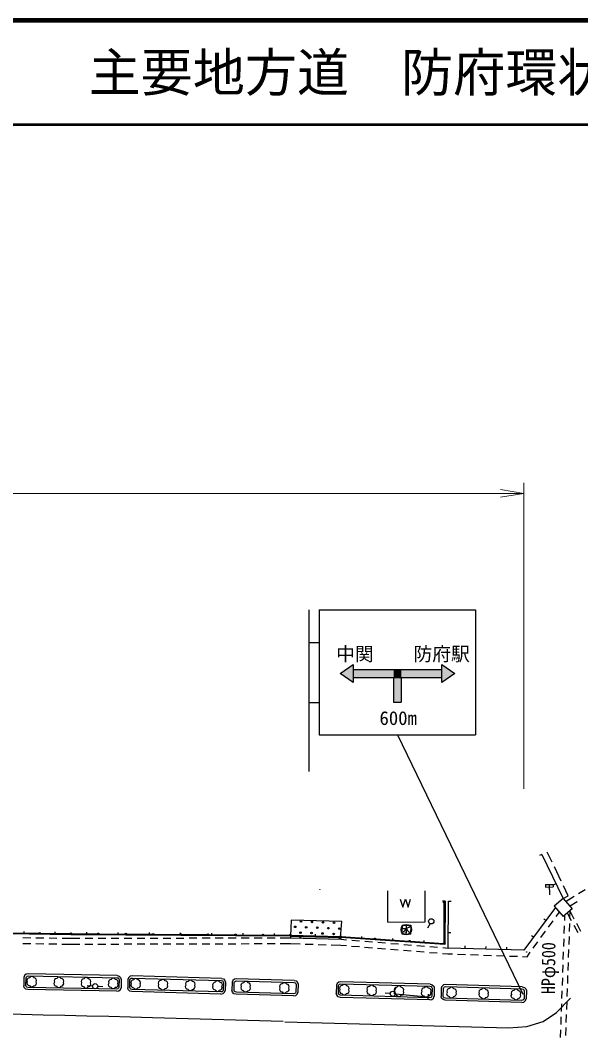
# Model space of a CAD drawing. Units: millimetres, scale not verified. Extents: x 40000 to 680000, y 20000 to 380000.
# Drawn here: x 210178 to 263968, y 282328 to 380000 of the extents above; entities that cross this region are included whole.
import ezdxf
from ezdxf.enums import TextEntityAlignment as Align

# ---------------------------------------------------------------- set-up
doc = ezdxf.new("R2010")
doc.units = ezdxf.units.MM
doc.header["$LTSCALE"] = 1000
for name, color, linetype, lineweight in [('M-BGD', 7, 'Continuous', 25), ('M-BGD-EXST', 7, 'Continuous', 25), ('M-STR-HTXT', 7, 'Continuous', 13), ('M-STR-STRC', 7, 'Continuous', 25), ('M-TTL', 2, 'Continuous', 140), ('M-TTL-LINE', 7, 'Continuous', 50)]:
    doc.layers.add(name, color=color, linetype=linetype, lineweight=lineweight)
doc.layers.add('M-BMK-HTXT', color=7, linetype='Continuous')
doc.layers.add('M-TTL-TXT', color=7, linetype='Continuous')
doc.styles.add('ＭＳ ゴシック', font='')
doc.styles.get('ＭＳ ゴシック').set_extended_font_data('MS Gothic')

# ---------------------------------------------------------------- blocks, each defined once
blk = doc.blocks.new('open_arrow')
at = {"color": 0, "linetype": 'Continuous', "lineweight": -2}
blk.add_lwpolyline([(7.5, 1.25), (0, 0), (7.5, -1.25)], dxfattribs=at)

msp = doc.modelspace()

# ---------------------------------------------------------------- hatches: boundary and pattern name
at = {"layer": 'M-STR-STRC'}
for points in [[(240878, 317294), (242128, 318169), (242128, 317669), (242128, 316919), (242128, 316419)], [(242128, 318169), (242128, 317669), (242128, 316919), (242128, 316419), (240878, 317294)], [(240878, 317294), (242128, 318169), (242128, 317669), (242128, 316919), (242128, 316419)], [(240878, 317294), (241414, 317669), (242128, 317669), (242128, 316919), (242128, 316419)], [(242128, 317669), (250628, 317669), (250628, 316919), (246753, 316919), (246003, 316919), (242128, 316919)], [(242128, 317669), (246003, 317669), (246003, 316919), (242128, 316919)], [(242128, 317669), (250628, 317669), (250628, 316919), (246753, 316919), (246003, 316919), (242128, 316919)], [(246003, 317669), (246753, 317669), (246753, 316919), (246003, 316919)], [(246753, 317669), (250628, 317669), (250628, 316919), (246753, 316919)], [(250628, 317669), (250628, 318169), (251878, 317294), (250628, 316419), (250628, 316919)], [(250628, 317669), (250628, 318169), (251878, 317294), (250628, 316419), (250628, 316919)], [(250628, 317669), (250628, 318169), (251878, 317294), (250628, 316419), (250628, 316919)], [(246003, 316919), (246753, 316919), (246753, 314544), (246003, 314544)], [(246003, 316919), (246753, 316919), (246753, 314544), (246003, 314544)], [(246003, 316919), (246753, 316919), (246753, 314544), (246003, 314544)]]:
    msp.add_hatch(color=256, dxfattribs=at).paths.add_polyline_path(points)

# ---------------------------------------------------------------- linework, layer by layer
at = {"layer": 'M-BGD'}
for p, q in [((260257, 299913), (260032, 299804)), ((261226, 299168), (260752, 300152)), ((262094, 297366), (261443, 298718)), ((260585, 297035), (261335, 297047)), ((260585, 297035), (260589, 296785)), ((260960, 297041), (260975, 296041)), ((261335, 297047), (261339, 296797)), ((261611, 297100), (261386, 296992)), ((245452, 293429), (245448, 296429)), ((249050, 293433), (249046, 296433)), ((260589, 296785), (261339, 296797)), ((262784, 295933), (262311, 296916)), ((263763, 296161), (264408, 296543)), ((250960, 295424), (250710, 295426)), ((250878, 291445), (250859, 295269)), ((251280, 295444), (251530, 295442)), ((262289, 295694), (262784, 295933)), ((262289, 295694), (263143, 294686)), ((262563, 295448), (263333, 295905)), ((262913, 294958), (263645, 295393)), ((261430, 294966), (262284, 293958)), ((261631, 293955), (261934, 294371)), ((263143, 294686), (262284, 293958)), ((262437, 293571), (262456, 294103)), ((262686, 294298), (263073, 293577)), ((262920, 294497), (263322, 293747)), ((262945, 293781), (262972, 294541)), ((245452, 293429), (249050, 293433)), ((246819, 293135), (246800, 292285)), ((246819, 293135), (247667, 293116)), ((247667, 293116), (247648, 292266)), ((260633, 293565), (260433, 293715)), ((260895, 292944), (261337, 293551)), ((262393, 292322), (262419, 293071)), ((262900, 292532), (262927, 293281)), ((263310, 293136), (263697, 292415)), ((263559, 293307), (263961, 292557)), ((209108, 292396), (211959, 292355)), ((210532, 292276), (210536, 292526)), ((212109, 292353), (214959, 292312)), ((213532, 292233), (213535, 292483)), ((215109, 292311), (217593, 292293)), ((216567, 292201), (216569, 292451)), ((217743, 292292), (220226, 292275)), ((219567, 292179), (219568, 292429)), ((220376, 292274), (222860, 292256)), ((222567, 292158), (222568, 292408)), ((223010, 292255), (225493, 292238)), ((225567, 292137), (225568, 292387)), ((225643, 292237), (228126, 292219)), ((228276, 292218), (230760, 292201)), ((228566, 292116), (228568, 292366)), ((230910, 292200), (233393, 292182)), ((231566, 292095), (231568, 292345)), ((233543, 292181), (236026, 292164)), ((234566, 292074), (234568, 292324)), ((236176, 292161), (240835, 292035)), ((238503, 291998), (238509, 292248)), ((242930, 291799), (242946, 292048)), ((246800, 292285), (247648, 292266)), ((247231, 292373), (247105, 292396)), ((251257, 292438), (251507, 292436)), ((259437, 291962), (259237, 292112)), ((260159, 291934), (260601, 292540)), ((210426, 291380), (211176, 291367)), ((210431, 291940), (211181, 291927)), ((211676, 291359), (212426, 291347)), ((211681, 291919), (212431, 291907)), ((212926, 291338), (213676, 291326)), ((212931, 291898), (213680, 291886)), ((214175, 291318), (214909, 291305)), ((214180, 291878), (214913, 291865)), ((214909, 291305), (215880, 291308)), ((214913, 291865), (215886, 291868)), ((216380, 291309), (217130, 291312)), ((216386, 291869), (217136, 291872)), ((217630, 291313), (218380, 291315)), ((217636, 291873), (218386, 291875)), ((218880, 291316), (219630, 291318)), ((218886, 291876), (219636, 291878)), ((220130, 291320), (220880, 291322)), ((220136, 291880), (220886, 291882)), ((221380, 291323), (222130, 291325)), ((221386, 291883), (222136, 291885)), ((222630, 291327), (223380, 291329)), ((222636, 291887), (223386, 291889)), ((223880, 291330), (224630, 291332)), ((223886, 291890), (224636, 291892)), ((225130, 291333), (225880, 291335)), ((225136, 291893), (225886, 291895)), ((226380, 291337), (227130, 291339)), ((226386, 291897), (227136, 291899)), ((227630, 291340), (228380, 291342)), ((227636, 291900), (228386, 291902)), ((228880, 291344), (229630, 291346)), ((228886, 291904), (229636, 291906)), ((230130, 291347), (230880, 291349)), ((230136, 291907), (230886, 291909)), ((231380, 291350), (232130, 291352)), ((231386, 291910), (232136, 291912)), ((232630, 291354), (233380, 291356)), ((232636, 291914), (233386, 291916)), ((233880, 291357), (234630, 291359)), ((233886, 291917), (234636, 291919)), ((235130, 291361), (236101, 291363)), ((235136, 291921), (236109, 291923)), ((236101, 291363), (237029, 291334)), ((237529, 291318), (238279, 291294)), ((238778, 291278), (239528, 291254)), ((240028, 291238), (240956, 291209)), ((240956, 291209), (241481, 291166)), ((240982, 291768), (241504, 291726)), ((240985, 292028), (244158, 291817)), ((241979, 291126), (242727, 291065)), ((242002, 291685), (242750, 291625)), ((243248, 291584), (243996, 291523)), ((244308, 291807), (247481, 291596)), ((244494, 291483), (245242, 291422)), ((245740, 291382), (246488, 291321)), ((245923, 291599), (245940, 291849)), ((246986, 291281), (247733, 291220)), ((247631, 291586), (250804, 291375)), ((248232, 291180), (248979, 291119)), ((248916, 291400), (248933, 291649)), ((249478, 291079), (250225, 291018)), ((252878, 290886), (252886, 291136)), ((254877, 290826), (254885, 291076)), ((259423, 290924), (259865, 291530)), ((262348, 291073), (262375, 291822)), ((262856, 291282), (262883, 292032)), ((243225, 291025), (243973, 290964)), ((244471, 290923), (245219, 290863)), ((245717, 290822), (246465, 290762)), ((246963, 290721), (247711, 290661)), ((248209, 290620), (248957, 290560)), ((249455, 290519), (250202, 290459)), ((250701, 290418), (251226, 290376)), ((250724, 290978), (251246, 290935)), ((251226, 290376), (251653, 290360)), ((252153, 290342), (252902, 290316)), ((253402, 290298), (254151, 290271)), ((254651, 290253), (255400, 290226)), ((255900, 290208), (256650, 290181)), ((256876, 290766), (256884, 291016)), ((257149, 290163), (257899, 290136)), ((258399, 290118), (258825, 290103)), ((258825, 290103), (259129, 290520)), ((262304, 289823), (262331, 290573)), ((262812, 290033), (262838, 290783)), ((262260, 288574), (262286, 289324)), ((262768, 288784), (262794, 289533)), ((219459, 288286), (210940, 288456)), ((229477, 288016), (220919, 288254)), ((262723, 287535), (262750, 288284)), ((210526, 288118), (210502, 287300)), ((219852, 287925), (219844, 287124)), ((220505, 287916), (220485, 287116)), ((229870, 287654), (229850, 286854)), ((230517, 287652), (230494, 286852)), ((236450, 287828), (230931, 287989)), ((236843, 287466), (236821, 286666)), ((240529, 287361), (240508, 286561)), ((249520, 287459), (240943, 287698)), ((258361, 287205), (251005, 287428)), ((262216, 287325), (262242, 288074)), ((219429, 286787), (210910, 286956)), ((229436, 286516), (220878, 286754)), ((236406, 286329), (230888, 286490)), ((249478, 285959), (240902, 286199)), ((246185, 286522), (249311, 286248)), ((249332, 286497), (249289, 285999)), ((249913, 287097), (249892, 286297)), ((250591, 287090), (250567, 286290)), ((258754, 286843), (258730, 286043)), ((262171, 286076), (262198, 286825)), ((262679, 286285), (262706, 287035)), ((258316, 285706), (250960, 285928)), ((262127, 284827), (262154, 285576)), ((262635, 285036), (262661, 285786)), ((262083, 283577), (262109, 284327)), ((262590, 283787), (262617, 284537)), ((262546, 282538), (262573, 283287)), ((262038, 282328), (262065, 283078))]:
    msp.add_line(p, q, dxfattribs=at)
for points in [[(260257, 299913), (262289, 295694), (261430, 294966), (261562, 294811), (258509, 290717), (251246, 290935), (251280, 295444)], [(250960, 295424), (250940, 291265), (240906, 291933), (236100, 292063), (215033, 292211), (203031, 292383), (191027, 292442), (179041, 292445), (165768, 292331)], [(236100, 292063), (236109, 291923), (240982, 291768), (240906, 291933)], [(210940, 288456), (210737, 288419), (210583, 288281), (210526, 288118)], [(219459, 288286), (219660, 288238), (219805, 288091), (219852, 287925)], [(220919, 288254), (220716, 288217), (220562, 288079), (220505, 287916)], [(210910, 286956), (210708, 286996), (210556, 287136), (210502, 287300)], [(229477, 288016), (229678, 287967), (229823, 287820), (229870, 287654)], [(230931, 287989), (230728, 287953), (230574, 287815), (230517, 287652)], [(236450, 287828), (236651, 287779), (236796, 287633), (236843, 287466)], [(240943, 287698), (240740, 287662), (240586, 287524), (240529, 287361)], [(249520, 287459), (249721, 287410), (249866, 287263), (249913, 287097)], [(251005, 287428), (250802, 287391), (250648, 287253), (250591, 287090)], [(258361, 287205), (258562, 287156), (258707, 287009), (258754, 286843)], [(219429, 286787), (219633, 286823), (219787, 286961), (219844, 287124)], [(220878, 286754), (220677, 286803), (220532, 286950), (220485, 287116)], [(229436, 286516), (229639, 286553), (229793, 286691), (229850, 286854)], [(230888, 286490), (230687, 286539), (230541, 286685), (230494, 286852)], [(236406, 286329), (236610, 286365), (236764, 286503), (236821, 286666)], [(240902, 286199), (240701, 286248), (240555, 286394), (240508, 286561)], [(249478, 285959), (249681, 285996), (249835, 286133), (249892, 286297)], [(250960, 285928), (250759, 285977), (250614, 286124), (250567, 286290)], [(258316, 285706), (258519, 285742), (258673, 285880), (258730, 286043)]]:
    msp.add_lwpolyline(points, dxfattribs=at)
for points in [[(236164, 293622), (236100, 292063), (240906, 291933), (241036, 293467)], [(210932, 287156), (210802, 287181), (210730, 287248), (210703, 287330), (210725, 288082), (210754, 288167), (210828, 288232), (210956, 288255), (219433, 288087), (219558, 288057), (219627, 287987), (219652, 287898), (219644, 287159), (219615, 287076), (219542, 287010), (219413, 286987)], [(220904, 286954), (220779, 286984), (220710, 287054), (220685, 287141), (220704, 287880), (220734, 287965), (220807, 288030), (220935, 288053), (229451, 287816), (229576, 287786), (229645, 287716), (229670, 287629), (229651, 286890), (229621, 286805), (229548, 286740), (229421, 286717)], [(230914, 286689), (230789, 286720), (230720, 286790), (230695, 286877), (230716, 287615), (230746, 287700), (230819, 287766), (230946, 287789), (236423, 287629), (236549, 287598), (236618, 287529), (236643, 287441), (236622, 286703), (236592, 286618), (236519, 286552), (236391, 286529)], [(240928, 286398), (240803, 286429), (240734, 286499), (240709, 286586), (240728, 287324), (240758, 287409), (240831, 287475), (240958, 287498), (249493, 287259), (249618, 287229), (249688, 287159), (249712, 287072), (249693, 286333), (249664, 286248), (249590, 286183), (249463, 286160)], [(250987, 286128), (250861, 286158), (250792, 286228), (250767, 286315), (250790, 287053), (250820, 287139), (250893, 287204), (251020, 287227), (258334, 287006), (258460, 286975), (258529, 286905), (258554, 286818), (258531, 286080), (258501, 285995), (258428, 285929), (258301, 285906)]]:
    msp.add_lwpolyline(points, close=True, dxfattribs=at)
for centre, radius in [((238924, 296567), 10), ((250859, 295344), 75), ((250859, 295344), 60), ((250859, 295344), 50), ((236561, 292969), 75), ((237113, 293477), 75), ((238173, 293434), 75), ((239233, 293390), 75), ((240292, 293347), 75), ((212034, 292354), 75), ((212034, 292354), 60), ((212034, 292354), 50), ((215034, 292311), 75), ((215034, 292311), 60), ((215034, 292311), 50), ((217668, 292293), 75), ((217668, 292293), 60), ((217668, 292293), 50), ((220301, 292274), 75), ((220301, 292274), 60), ((220301, 292274), 50), ((222935, 292256), 75), ((222935, 292256), 60), ((222935, 292256), 50), ((225568, 292237), 75), ((225568, 292237), 60), ((225568, 292237), 50), ((228201, 292219), 75), ((228201, 292219), 60), ((228201, 292219), 50), ((230835, 292200), 75), ((230835, 292200), 60), ((230835, 292200), 50), ((233468, 292182), 75), ((233468, 292182), 60), ((233468, 292182), 50), ((236101, 292163), 75), ((236101, 292163), 60), ((236101, 292163), 50), ((237070, 292418), 75), ((237621, 292926), 75), ((238129, 292374), 75), ((238681, 292882), 75), ((239189, 292331), 75), ((239741, 292839), 75), ((240249, 292287), 75), ((240800, 292795), 75), ((240910, 292033), 75), ((240910, 292033), 60), ((240910, 292033), 50), ((244233, 291812), 75), ((244233, 291812), 60), ((244233, 291812), 50), ((247556, 291591), 75), ((247556, 291591), 60), ((247556, 291591), 50), ((250879, 291370), 75), ((250879, 291370), 60), ((250879, 291370), 50), ((258788, 290558), 10)]:
    msp.add_circle(centre, radius, dxfattribs=at)
for centre, start, end in [((237059, 292024), 168.17701, 8.725), ((240800, 291754), 13.90429, 162.44701)]:
    msp.add_arc(centre, 75, start, end, dxfattribs=at)
at = {"layer": 'M-BGD-EXST'}
for p, q in [((246647, 295609), (246908, 294863)), ((246908, 294863), (247147, 295617)), ((247147, 295617), (247408, 294871)), ((247408, 294871), (247647, 295625)), ((247221, 293023), (247231, 292373)), ((249510, 293278), (249276, 292837)), ((246924, 292818), (247174, 292822)), ((247053, 292545), (246929, 292443)), ((247126, 292671), (247053, 292545)), ((247174, 292822), (247126, 292671)), ((247522, 292927), (247249, 292823)), ((247249, 292823), (247352, 292600)), ((247352, 292600), (247428, 292526)), ((247428, 292526), (247529, 292452)), ((217108, 287277), (216609, 287299)), ((217608, 287259), (218108, 287246)), ((246053, 286765), (246288, 287207)), ((245687, 286561), (245188, 286596))]:
    msp.add_line(p, q, dxfattribs=at)
for centre, radius in [((247226, 292698), 500), ((249627, 293499), 250), ((217358, 287266), 250), ((245936, 286544), 250)]:
    msp.add_circle(centre, radius, dxfattribs=at)
for centre, start, end in [((211273, 287945), 28.86377, 148.86377), ((213882, 287893), 28.86377, 148.86377), ((211049, 287574), 148.86377, 268.86377), ((211054, 287824), 88.86377, 208.86377), ((211263, 287445), 208.86377, 328.86377), ((211482, 287565), 268.86377, 28.86377), ((211487, 287815), 328.86377, 88.86377), ((213658, 287522), 148.86377, 268.86377), ((213663, 287772), 88.86377, 208.86377), ((213872, 287393), 208.86377, 328.86377), ((214091, 287514), 268.86377, 28.86377), ((214096, 287764), 328.86377, 88.86377), ((216266, 287471), 148.86377, 268.86377), ((216271, 287721), 88.86377, 208.86377), ((216480, 287341), 208.86377, 328.86377), ((216490, 287841), 28.86377, 148.86377), ((216699, 287462), 268.86377, 28.86377), ((216704, 287712), 328.86377, 88.86377), ((218875, 287419), 148.86377, 268.86377), ((218880, 287669), 88.86377, 208.86377), ((219089, 287290), 208.86377, 328.86377), ((219099, 287789), 28.86377, 148.86377), ((219308, 287410), 268.86377, 28.86377), ((219313, 287660), 328.86377, 88.86377), ((221033, 287376), 148.39495, 268.39495), ((221040, 287626), 88.39495, 208.39495), ((221260, 287745), 28.39495, 148.39495), ((221466, 287364), 268.39495, 28.39495), ((221473, 287614), 328.39495, 88.39495), ((223650, 287303), 148.39495, 268.39495), ((223657, 287553), 88.39495, 208.39495), ((223876, 287672), 28.39495, 148.39495), ((224082, 287291), 268.39495, 28.39495), ((224089, 287541), 328.39495, 88.39495), ((226266, 287229), 148.39495, 268.39495), ((226273, 287479), 88.39495, 208.39495), ((226493, 287598), 28.39495, 148.39495), ((226699, 287217), 268.39495, 28.39495), ((226706, 287467), 328.39495, 88.39495), ((228882, 287156), 148.39495, 268.39495), ((228889, 287406), 88.39495, 208.39495), ((229109, 287525), 28.39495, 148.39495), ((229315, 287144), 268.39495, 28.39495), ((229322, 287394), 328.39495, 88.39495), ((231592, 287095), 148.32008, 268.32008), ((231600, 287345), 88.32008, 208.32008), ((231820, 287463), 28.32008, 148.32008), ((232025, 287082), 268.32008, 28.32008), ((232032, 287332), 328.32008, 88.32008), ((235313, 287236), 88.32008, 208.32008), ((235533, 287354), 28.32008, 148.32008), ((235745, 287223), 328.32008, 88.32008), ((241066, 287070), 88.3883, 208.3883), ((241286, 287189), 28.3883, 148.3883), ((241499, 287058), 328.3883, 88.3883), ((243687, 286997), 88.3883, 208.3883), ((243907, 287116), 28.3883, 148.3883), ((244120, 286984), 328.3883, 88.3883), ((246308, 286923), 88.3883, 208.3883), ((246528, 287042), 28.3883, 148.3883), ((246741, 286911), 328.3883, 88.3883), ((249149, 286968), 28.3883, 148.3883), ((251580, 286910), 28.26602, 148.26602), ((221246, 287245), 208.39495, 328.39495), ((223862, 287172), 208.39495, 328.39495), ((226479, 287098), 208.39495, 328.39495), ((229095, 287025), 208.39495, 328.39495), ((231805, 286964), 208.32008, 328.32008), ((235305, 286986), 148.32008, 268.32008), ((235518, 286855), 208.32008, 328.32008), ((235738, 286973), 268.32008, 28.32008), ((241059, 286820), 148.3883, 268.3883), ((241272, 286689), 208.3883, 328.3883), ((241492, 286808), 268.3883, 28.3883), ((243680, 286747), 148.3883, 268.3883), ((243893, 286616), 208.3883, 328.3883), ((244113, 286735), 268.3883, 28.3883), ((246301, 286673), 148.3883, 268.3883), ((246514, 286542), 208.3883, 328.3883), ((246734, 286661), 268.3883, 28.3883), ((248922, 286599), 148.3883, 268.3883), ((248929, 286849), 88.3883, 208.3883), ((249135, 286468), 208.3883, 328.3883), ((249355, 286587), 268.3883, 28.3883), ((249362, 286837), 328.3883, 88.3883), ((251353, 286542), 148.26602, 268.26602), ((251360, 286792), 88.26602, 208.26602), ((251565, 286410), 208.26602, 328.26602), ((251785, 286529), 268.26602, 28.26602), ((251793, 286778), 328.26602, 88.26602), ((254440, 286448), 148.26602, 268.26602), ((254448, 286698), 88.26602, 208.26602), ((254653, 286317), 208.26602, 328.26602), ((254668, 286816), 28.26602, 148.26602), ((254873, 286435), 268.26602, 28.26602), ((254881, 286685), 328.26602, 88.26602), ((257528, 286355), 148.26602, 268.26602), ((257536, 286605), 88.26602, 208.26602), ((257756, 286723), 28.26602, 148.26602), ((257961, 286342), 268.26602, 28.26602), ((257968, 286592), 328.26602, 88.26602), ((257741, 286223), 208.26602, 328.26602)]:
    msp.add_arc(centre, 250, start, end, dxfattribs=at)
at = {"layer": 'M-STR-HTXT'}
for p, q in [((258509, 306217), (258509, 335585)), ((68557, 334585), (258509, 334585))]:
    msp.add_line(p, q, dxfattribs=at)
at = {"layer": 'M-STR-STRC'}
for p, q in [((237878, 323389), (237878, 307889)), ((238878, 323389), (238878, 311389)), ((238878, 323389), (253878, 323389)), ((253878, 323389), (253878, 311389)), ((237878, 320264), (238878, 320264)), ((240878, 317294), (242128, 318169)), ((242128, 318169), (242128, 316419)), ((242128, 317669), (250628, 317669)), ((250628, 316419), (250628, 318169)), ((250628, 318169), (251878, 317294)), ((242128, 316419), (240878, 317294)), ((242128, 316919), (250628, 316919)), ((246003, 316919), (246003, 314544)), ((246753, 316919), (246753, 314544)), ((251878, 317294), (250628, 316419)), ((237878, 314514), (238878, 314514)), ((246003, 314544), (246753, 314544)), ((238878, 311389), (253878, 311389)), ((246378, 311389), (258420, 286508)), ((235408, 283888), (222855, 284244))]:
    msp.add_line(p, q, dxfattribs=at)
msp.add_lwpolyline([(235571, 283861), (257088, 283278), (258809, 283391), (260365, 283879), (261663, 284741), (263004, 286131)], dxfattribs=at)
msp.add_arc((188768, -918523), 1203250, 88.37664, 91.57566, dxfattribs=at)
at = {"layer": 'M-TTL'}
msp.add_line((680000, 380000), (40000, 380000), dxfattribs=at)
at = {"layer": 'M-TTL-LINE'}
msp.add_line((40000, 370000), (680000, 370000), dxfattribs=at)

# ---------------------------------------------------------------- block references
at = {"layer": 'M-STR-HTXT', "xscale": 300, "yscale": 300, "rotation": 180}
msp.add_blockref('open_arrow', (258509, 334585), dxfattribs=at)

# ---------------------------------------------------------------- texts
at = {"layer": 'M-BMK-HTXT', "style": 'ＭＳ ゴシック', "width": 0.85}
msp.add_text('HPφ500', height=1320, rotation=89.552, dxfattribs=at).set_placement((260212, 289010), align=Align.TOP_CENTER)
at = {"layer": 'M-STR-STRC', "style": 'ＭＳ ゴシック'}
for s, p in [('中関', (242297, 319169)), ('防府駅', (250628, 319169)), ('600m', (246452, 313010))]:
    msp.add_text(s, height=1320, dxfattribs=at).set_placement(p, align=Align.MIDDLE_CENTER)
at = {"layer": 'M-TTL-TXT', "style": 'ＭＳ ゴシック'}
msp.add_text('主要地方道\u3000防府環状線', height=3666, dxfattribs=at).set_placement((216734, 375000), align=Align.MIDDLE_LEFT)

doc.saveas('drawing.dxf')
